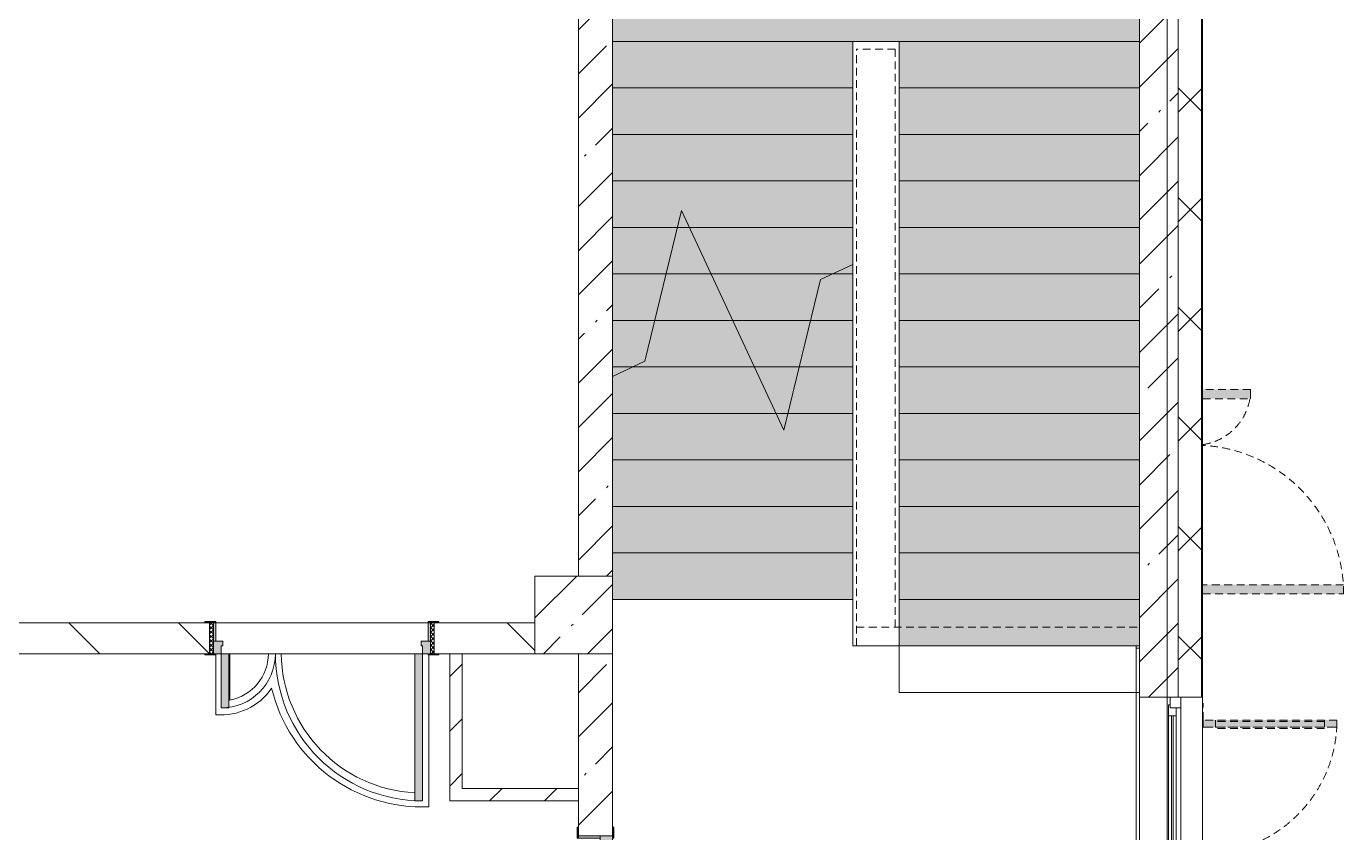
# Model space of a CAD drawing. Header units: millimetres. Extents: x 39815 to 261742, y -8553 to 29000.
# Drawn here: x 252380 to 260880, y 12246 to 17447 of the extents above; entities that cross this region are included whole.
import ezdxf

# ---------------------------------------------------------------- set-up
doc = ezdxf.new("R2010")
doc.units = ezdxf.units.MM
doc.linetypes.add('200_ШТРИХ__ш1_п0_6_', pattern=[80, 50, -30])
for name, color, linetype, lineweight in [('A-DETL-MBND', 7, '200_ШТРИХ__ш1_п0_6_', 9), ('A-GLAZ-2', 7, 'Continuous', 5), ('A-WALL-2', 7, 'Continuous', 9), ('A-WALL-4', 7, 'Continuous', 5), ('I-WALL-3', 7, 'Continuous', 5), ('S-COLS', 7, 'Continuous', 5), ('S-STRS', 7, 'Continuous', 5), ('S-STRS-MBND', 7, 'Continuous', 5), ('Оси', 7, 'Continuous', 9)]:
    doc.layers.add(name, color=color, linetype=linetype, lineweight=lineweight)
for name, color, linetype, lineweight, true_color in [('A-DOOR-2', 7, 'Continuous', 5, 0xaaaaaa), ('A-DOOR-3', 7, 'Continuous', 5, 0xe2e2e2), ('A-DOOR-FRAM-2', 7, 'Continuous', 5, 0xe2e2e2), ('A-DOOR-FRAM-3', 7, 'Continuous', 5, 0xaaaaaa), ('A-FLOR-1', 7, 'Continuous', 5, 0xaaaaaa)]:
    doc.layers.add(name, color=color, linetype=linetype, lineweight=lineweight, true_color=true_color)
doc.layers.add('S-STRS-1', color=7, linetype='Continuous', lineweight=5, true_color=0xd7cdc4, transparency=1)
pattern_1 = [(45, (134731.94, 0), (-285.1231, 285.1231), []), (45, (135017.06, 0), (-285.1231, 285.1231), [504.031, -100.806, 16.764, -84.042])]
pattern_2 = [(45, (134731.94, 0), (-176.7767, 176.7767), [])]

# ---------------------------------------------------------------- blocks, each defined once
blk = doc.blocks.new('110_Дверь_СКБ_2Ст - Д-1_л_Лестничная клетка EIS60 2-32142534-Общий план 2 этажа с размещением фрагментов 2_8-2_11')
at = {"layer": 'A-DOOR-3'}
for points in [[(662.5, 110), (662.5, 1010), (612.5, 1010), (612.5, 110)], [(-587.5, 510), (-637.5, 510), (-637.5, 110), (-587.5, 110), (-587.5, 149.2)], [(712.5, 30), (697.5, 30), (697.5, -110), (712.5, -110)]]:
    blk.add_hatch(color=256, dxfattribs=at).paths.add_polyline_path(points)
h = blk.add_hatch(color=256, dxfattribs=at)
h.paths.add_polyline_path([(712.5, 110), (662.5, 110), (662.5, 60), (652.5, 60), (652.5, 30), (712.5, 30)])
h.paths.add_polyline_path([(-627.5, 30), (-627.5, 60), (-637.5, 60), (-637.5, 110), (-687.5, 110), (-687.5, 30)])
at = {"layer": 'A-DOOR-FRAM-2'}
for points in [[(-672.5, 110), (-672.5, 118), (-742.5, 118), (-742.5, 110)], [(767.5, 110), (767.5, 118), (697.5, 118), (697.5, 110)], [(-672.5, 30), (-687.5, 30), (-687.5, -110), (-672.5, -110)], [(-672.5, -110), (-742.5, -110), (-742.5, -118), (-672.5, -118)], [(767.5, -118), (767.5, -110), (697.5, -110), (697.5, -118)]]:
    blk.add_hatch(color=256, dxfattribs=at).paths.add_polyline_path(points)
at = {"layer": 'A-DOOR-2'}
for p, q in [((662.5, 1010), (612.5, 1010)), ((612.5, 1010), (612.5, 110)), ((662.5, 110), (662.5, 1010)), ((-637.5, 510), (-637.5, 110)), ((-587.5, 510), (-637.5, 510)), ((-587.5, 110), (-587.5, 510)), ((-637.5, 110), (-587.5, 110)), ((612.5, 110), (662.5, 110))]:
    blk.add_line(p, q, dxfattribs=at)
for centre, radius, start, end in [((662.5, 110), 900, 90, 180), ((-637.5, 110), 400, 360, 90)]:
    blk.add_arc(centre, radius, start, end, dxfattribs=at)
at = {"layer": 'A-DOOR-FRAM-3'}
for p, q in [((-672.5, 118), (-742.5, 118)), ((-742.5, 118), (-742.5, 110)), ((-742.5, 110), (-672.5, 110)), ((-637.5, 110), (-687.5, 110)), ((-687.5, 110), (-687.5, 30)), ((-672.5, 110), (-672.5, 118)), ((-637.5, 60), (-637.5, 110)), ((662.5, 110), (662.5, 60)), ((712.5, 110), (662.5, 110)), ((767.5, 118), (697.5, 118)), ((697.5, 118), (697.5, 110)), ((697.5, 110), (767.5, 110)), ((712.5, 30), (712.5, 110)), ((767.5, 110), (767.5, 118)), ((-687.5, 30), (-627.5, 30)), ((-672.5, 30), (-687.5, 30)), ((-687.5, 30), (-687.5, -110)), ((-672.5, -110), (-672.5, 30)), ((-627.5, 60), (-637.5, 60)), ((-627.5, 30), (-627.5, 60)), ((662.5, 60), (652.5, 60)), ((652.5, 60), (652.5, 30)), ((652.5, 30), (712.5, 30)), ((712.5, 30), (697.5, 30)), ((697.5, 30), (697.5, -110)), ((712.5, -110), (712.5, 30)), ((-672.5, -110), (-742.5, -110)), ((-742.5, -110), (-742.5, -118)), ((-742.5, -118), (-672.5, -118)), ((-687.5, -110), (-672.5, -110)), ((-672.5, -118), (-672.5, -110)), ((697.5, -110), (712.5, -110)), ((767.5, -110), (697.5, -110)), ((697.5, -110), (697.5, -118)), ((697.5, -118), (767.5, -118)), ((767.5, -118), (767.5, -110))]:
    blk.add_line(p, q, dxfattribs=at)
blk = doc.blocks.new('120_Окно_СКБ_1Ст - 120_Окно_СКБ_1Ст 1200х2500_h_ с форточкой2-24160662-Общий план 2 этажа с размещением фрагментов 2_8-2_11')
at = {"layer": 'A-GLAZ-2'}
for p, q in [((-600, -127), (-600, -57)), ((-600, -57), (-530, -57)), ((600, -57), (-600, -57)), ((-530, -57), (-530, -127)), ((530, -127), (530, -57)), ((530, -57), (600, -57)), ((600, -57), (600, -127)), ((-530, -127), (-600, -127)), ((-600, -127), (-550, -127)), ((-530, -127), (-550, -127)), ((-550, -127), (-550, -137)), ((-550, -137), (550, -137)), ((550, -137), (-550, -137)), ((530, -87), (-530, -87)), ((-530, -87), (-530, -127)), ((-480, -137), (-480, -87)), ((-480, -107), (480, -107)), ((480, -117), (-480, -117)), ((480, -137), (480, -87)), ((530, -127), (530, -87)), ((600, -127), (530, -127)), ((550, -127), (530, -127)), ((550, -127), (600, -127)), ((550, -137), (550, -127))]:
    blk.add_line(p, q, dxfattribs=at)
blk = doc.blocks.new('110_Дверь_СКБ_2Ст_Наружная - ДН-3_1_л__ Двухстворчатая 1200 х2900 из подвала EI30-23667726-Общий план 2 этажа с размещением фрагментов 2_8-2_11')
at = {"layer": 'A-DETL-MBND'}
for points in [[(679.5, 989), (619.5, 989), (619.5, 79), (679.5, 79)], [(-580.5, 79), (-580.5, 389), (-640.5, 389), (-640.5, 79)]]:
    blk.add_hatch(color=256, dxfattribs=at).paths.add_polyline_path(points)
for p, q in [((679.5, 989), (619.5, 989)), ((619.5, 989), (619.5, 79)), ((679.5, 79), (679.5, 989)), ((-640.5, 389), (-640.5, 79)), ((-580.5, 389), (-640.5, 389)), ((-580.5, 79), (-580.5, 389))]:
    blk.add_line(p, q, dxfattribs=at)
for centre, radius, start, end in [((679.5, 29), 960, 90, 176.98148), ((-640.5, 29), 360, 8.16602, 90)]:
    blk.add_arc(centre, radius, start, end, dxfattribs=at)
blk = doc.blocks.new('Дверь_Витражная_СКБ_2Ст - ВН-6-31912847-Общий план 2 этажа с размещением фрагментов 2_8-2_11')
at = {"layer": 'A-DETL-MBND'}
for points in [[(-643, -20), (-643, -370), (-598, -370), (-598, -20)], [(562, -884), (607, -884), (607, -20), (562, -20), (562, -681.9)]]:
    blk.add_hatch(color=256, dxfattribs=at).paths.add_polyline_path(points)
for p, q in [((-607, -20), (-715, -20)), ((-715, -20), (-607, -20)), ((-598, -20), (-643, -20)), ((-643, -370), (-643, -20)), ((-598, -20), (-643, -20)), ((-643, -20), (-643, -370)), ((-607, -370), (-607, -20)), ((-598, -370), (-598, -20)), ((-598, -370), (-598, -20)), ((562, -20), (607, -20)), ((562, -884), (562, -20)), ((562, -20), (562, -884)), ((607, -20), (562, -20)), ((607, -884), (607, -20)), ((607, -884), (607, -20)), ((607, -20), (715, -20)), ((607, -20), (715, -20)), ((607, -884), (607, -20)), ((-643, -100), (-598, -100)), ((-633, -290), (-633, -100)), ((-589, -290), (-589, -100)), ((553, -804), (553, -100)), ((607, -100), (562, -100)), ((597, -804), (597, -100)), ((-643, -290), (-598, -290)), ((-643, -370), (-598, -370)), ((-643, -370), (-598, -370)), ((607, -804), (562, -804)), ((607, -884), (562, -884)), ((562, -884), (607, -884))]:
    blk.add_line(p, q, dxfattribs=at)
for centre, radius, start, end in [((-607, -20), 350, 270, 0), ((607, -20), 864, 180, 270)]:
    blk.add_arc(centre, radius, start, end, dxfattribs=at)
blk = doc.blocks.new('BSC_Колонна _Прямоугольная - 500х500-22291386-Общий план 2 этажа с размещением фрагментов 2_8-2_11')
at = {"layer": 'S-COLS'}
h = blk.add_hatch(dxfattribs=at)
h.set_pattern_fill('FP_162', color=256, style=0, pattern_type=2)
h.set_pattern_definition([(45, (-121180, -13650), (-285.1231, 285.1231), []), (45, (-120894.88, -13650), (-285.1231, 285.1231), [504.031, -100.806, 16.764, -84.042])])
h.paths.add_polyline_path([(-250, -250), (250, -250), (250, 250), (-250, 250), (-250, 14.4)])
for p, q in [((250, 250), (-250, 250)), ((-250, 250), (-250, -250)), ((250, -250), (250, 250)), ((-250, -250), (250, -250))]:
    blk.add_line(p, q, dxfattribs=at)
blk = doc.blocks.new('110_Дверь_СКБ_2Ст - Д-6_п__ ДОО_Дв_1450x2100h_Дверь из раздевальной в коридор-32371698-Общий план 2 этажа с размещением фрагментов 2_8-2_11')
at = {"layer": 'A-DOOR-2'}
h = blk.add_hatch(dxfattribs=at)
h.set_pattern_fill('FP_185', color=256, style=0, pattern_type=2)
h.set_pattern_definition([(225, (1576.41, -164.685), (-14.14214, 14.14214), []), (135, (1576.41, -164.685), (14.14214, 14.14214), [])])
h.paths.add_polyline_path([(737.5, -100), (737.5, 100), (712.5, 100), (712.5, -100)])
at = {"layer": 'A-DOOR-3'}
h = blk.add_hatch(color=256, dxfattribs=at)
h.paths.add_polyline_path([(-637.5, -100), (-637.5, -50), (-627.5, -50), (-627.5, -20), (-687.5, -20), (-687.5, -100)])
h.paths.add_polyline_path([(662.5, -100), (712.5, -100), (712.5, -20), (652.5, -20), (652.5, -50), (662.5, -50)])
for points in [[(-587.5, -450), (-587.5, -100), (-637.5, -100), (-637.5, -450)], [(612.5, -1050), (662.5, -1050), (662.5, -100), (612.5, -100), (612.5, -916.3)]]:
    blk.add_hatch(color=256, dxfattribs=at).paths.add_polyline_path(points)
at = {"layer": 'A-DOOR-FRAM-2'}
for points in [[(-672.5, 100), (-672.5, 108), (-742.5, 108), (-742.5, 100)], [(-672.5, -20), (-672.5, 100), (-687.5, 100), (-687.5, -20)], [(767.5, 100), (767.5, 108), (697.5, 108), (697.5, 100)], [(712.5, -20), (712.5, 100), (697.5, 100), (697.5, -20)], [(-672.5, -108), (-672.5, -100), (-742.5, -100), (-742.5, -108)], [(767.5, -108), (767.5, -100), (697.5, -100), (697.5, -108)]]:
    blk.add_hatch(color=256, dxfattribs=at).paths.add_polyline_path(points)
at = {"layer": 'A-DOOR-FRAM-3'}
h = blk.add_hatch(dxfattribs=at)
h.set_pattern_fill('FP_186', color=256, style=0, pattern_type=2)
h.set_pattern_definition([(315, (-546.384, -164.685), (-14.1421, -14.1421), []), (225, (-546.384, -164.685), (-14.1421, 14.1421), [])])
h.paths.add_polyline_path([(-687.5, -100), (-687.5, 100), (-712.5, 100), (-712.5, -100)])
at = {"layer": 'A-DOOR-2'}
for p, q in [((-637.5, -100), (-587.5, -100)), ((-637.5, -450), (-637.5, -100)), ((-587.5, -100), (-587.5, -450)), ((612.5, -100), (662.5, -100)), ((612.5, -1050), (612.5, -100)), ((662.5, -100), (662.5, -1050)), ((-587.5, -450), (-637.5, -450)), ((662.5, -1050), (612.5, -1050))]:
    blk.add_line(p, q, dxfattribs=at)
for centre, radius, start, end in [((-637.5, -100), 350, 270, 0), ((662.5, -100), 950, 180, 270)]:
    blk.add_arc(centre, radius, start, end, dxfattribs=at)
at = {"layer": 'A-DOOR-FRAM-3'}
for p, q in [((-742.5, 108), (-672.5, 108)), ((-742.5, 100), (-742.5, 108)), ((-672.5, 100), (-742.5, 100)), ((-712.5, 100), (-687.5, 100)), ((-712.5, -100), (-712.5, 100)), ((-687.5, 100), (-687.5, -100)), ((-687.5, 100), (-672.5, 100)), ((-687.5, -20), (-687.5, 100)), ((-672.5, 108), (-672.5, 100)), ((-672.5, 100), (-672.5, -20)), ((697.5, 100), (697.5, 108)), ((697.5, 108), (767.5, 108)), ((697.5, -20), (697.5, 100)), ((697.5, 100), (712.5, 100)), ((767.5, 100), (697.5, 100)), ((712.5, -100), (712.5, 100)), ((712.5, 100), (737.5, 100)), ((712.5, 100), (712.5, -20)), ((737.5, 100), (737.5, -100)), ((767.5, 108), (767.5, 100)), ((-687.5, -20), (-627.5, -20)), ((-687.5, -100), (-687.5, -20)), ((-672.5, -20), (-687.5, -20)), ((-637.5, -50), (-637.5, -100)), ((-627.5, -50), (-637.5, -50)), ((-627.5, -20), (-627.5, -50)), ((652.5, -20), (712.5, -20)), ((652.5, -50), (652.5, -20)), ((662.5, -50), (652.5, -50)), ((662.5, -100), (662.5, -50)), ((712.5, -20), (697.5, -20)), ((712.5, -20), (712.5, -100)), ((-742.5, -100), (-672.5, -100)), ((-742.5, -108), (-742.5, -100)), ((-672.5, -108), (-742.5, -108)), ((-687.5, -100), (-712.5, -100)), ((-637.5, -100), (-687.5, -100)), ((-672.5, -100), (-672.5, -108)), ((712.5, -100), (662.5, -100)), ((697.5, -108), (697.5, -100)), ((697.5, -100), (767.5, -100)), ((767.5, -108), (697.5, -108)), ((737.5, -100), (712.5, -100)), ((767.5, -100), (767.5, -108))]:
    blk.add_line(p, q, dxfattribs=at)

msp = doc.modelspace()

# ---------------------------------------------------------------- hatches: boundary and pattern name
at = {"layer": 'A-WALL-4'}
h = msp.add_hatch(dxfattribs=at)
h.set_pattern_fill('FP_61', color=256, style=0, pattern_type=2)
h.set_pattern_definition([(45, (134731.94, 0), (-353.5534, 353.5534), []), (135, (134731.94, 0), (-353.5534, -353.5534), [])])
h.paths.add_polyline_path([(259811.9, -250), (259961.9, -250), (259961.9, 7700), (259811.9, 7700), (259811.9, -100)])
h.paths.add_polyline_path([(259811.9, 10000), (259961.9, 10000), (259961.9, 11920), (259811.9, 11920), (259811.9, 10380)])
h.paths.add_polyline_path([(259961.9, 13120), (259961.9, 21400), (259811.9, 21400), (259811.9, 13120)])
at = {"layer": 'I-WALL-3'}
h = msp.add_hatch(dxfattribs=at)
h.set_pattern_fill('FP_69', color=256, style=0, pattern_type=2)
h.set_pattern_definition(pattern_1)
h.paths.add_polyline_path([(259561.9, 10600), (259811.9, 10600), (259811.9, 11920), (259561.9, 11920), (259561.9, 11503)])
h.paths.add_polyline_path([(259561.9, 13120), (259811.9, 13120), (259811.9, 21400), (259561.9, 21400), (259561.9, 13664.4)])
h = msp.add_hatch(dxfattribs=at)
h.set_pattern_fill('FP_69', color=256, style=0, pattern_type=2)
h.set_pattern_definition(pattern_1)
h.paths.add_polyline_path([(256081.9, 10600), (256161.9, 10600), (256161.9, 10825), (255941.9, 10825), (255941.9, 10600)])
h.paths.add_polyline_path([(255941.9, 12225), (256161.9, 12225), (256161.9, 13400), (255941.9, 13400), (255941.9, 12280)])
h.paths.add_polyline_path([(256161.9, 13900), (256161.9, 18600), (255941.9, 18600), (255941.9, 13900), (255955.1, 13900)])
h = msp.add_hatch(dxfattribs=at)
h.set_pattern_fill('FP_72', color=256, style=0, pattern_type=2)
h.set_pattern_definition([(135, (134731.94, 0), (-353.5534, -353.5534), [])])
h.paths.add_polyline_path([(255111.9, 13400), (255661.9, 13400), (255661.9, 13600), (255011.9, 13600), (255011.9, 13400), (255092.7, 13400)])
h.paths.add_polyline_path([(252875.9, 13400), (253561.9, 13400), (253561.9, 13600), (250832.4, 13600), (250832.4, 13400)])
h = msp.add_hatch(dxfattribs=at)
h.set_pattern_fill('FP_73', color=256, style=0, pattern_type=2)
h.set_pattern_definition(pattern_2)
h.paths.add_polyline_path([(255191.9, 12450), (255191.9, 13400), (255111.9, 13400), (255111.9, 12450)])
h = msp.add_hatch(dxfattribs=at)
h.set_pattern_fill('FP_73', color=256, style=0, pattern_type=2)
h.set_pattern_definition(pattern_2)
h.paths.add_polyline_path([(255191.9, 12450), (255941.9, 12450), (255941.9, 12530), (255191.9, 12530)])
at = {"layer": 'S-STRS-1'}
for points in [[(257309.6, 17350), (259561.9, 17350), (259560.9, 18412.5), (256161.9, 18412.5), (256161.9, 17350)], [(256161.9, 17050), (257711.9, 17050), (257711.9, 17350), (256161.9, 17350)], [(258011.9, 17050), (259561.9, 17050), (259561.9, 17350), (258011.9, 17350)], [(257309.6, 16750), (257711.9, 16750), (257711.9, 17050), (256161.9, 17050), (256161.9, 16750)], [(258011.9, 16750), (259561.9, 16750), (259561.9, 17050), (258011.9, 17050)], [(257711.9, 16450), (257711.9, 16750), (256161.9, 16750), (256161.9, 16450), (257309.6, 16450)], [(258011.9, 16450), (259561.9, 16450), (259561.9, 16750), (258011.9, 16750)], [(256161.9, 16150), (257711.9, 16150), (257711.9, 16450), (256161.9, 16450)], [(258011.9, 16150), (259561.9, 16150), (259561.9, 16450), (258011.9, 16450)], [(256657.2, 16150), (256606.8, 16258.1), (256580.5, 16150)], [(256507.6, 15850), (257711.9, 15850), (257711.9, 16150), (256161.9, 16150), (256161.9, 15850), (256434.7, 15850)], [(258011.9, 15850), (259561.9, 15850), (259561.9, 16150), (258011.9, 16150)], [(257439.2, 15550), (257711.9, 15550), (257711.9, 15850), (256161.9, 15850), (256161.9, 15550), (257366.3, 15550)], [(258011.9, 15550), (259561.9, 15550), (259561.9, 15850), (258011.9, 15850)], [(257366.3, 15250), (257711.9, 15250), (257711.9, 15550), (256161.9, 15550), (256161.9, 15250), (257309.6, 15250)], [(258011.9, 15250), (259561.9, 15250), (259561.9, 15550), (258011.9, 15550)], [(257439.2, 14950), (257711.9, 14950), (257711.9, 15250), (256161.9, 15250), (256161.9, 14950), (257366.3, 14950)], [(258011.9, 14950), (259561.9, 14950), (259561.9, 15250), (258011.9, 15250)], [(256161.9, 14650), (257711.9, 14650), (257711.9, 14950), (256161.9, 14950), (256161.9, 14841.9)], [(256161.9, 14650), (257711.9, 14650), (257711.9, 14950), (257293.4, 14950), (257267.1, 14841.9), (257216.7, 14950), (256161.9, 14950)], [(258011.9, 14650), (259561.9, 14650), (259561.9, 14950), (258011.9, 14950)], [(257711.9, 14350), (257711.9, 14650), (256161.9, 14650), (256161.9, 14350), (257309.6, 14350)], [(256161.9, 14350), (257711.9, 14350), (257711.9, 14650), (256161.9, 14650)], [(258011.9, 14350), (259561.9, 14350), (259561.9, 14650), (258011.9, 14650)], [(257309.6, 14050), (257711.9, 14050), (257711.9, 14350), (256161.9, 14350), (256161.9, 14050)], [(257711.9, 14050), (257711.9, 14350), (256161.9, 14350), (256161.9, 14050), (257309.6, 14050)], [(258011.9, 14050), (259561.9, 14050), (259561.9, 14350), (258011.9, 14350)], [(257711.9, 13750), (257711.9, 14050), (256161.9, 14050), (256161.9, 13750), (257309.6, 13750)], [(257711.9, 13750), (257711.9, 14050), (256161.9, 14050), (256161.9, 13750), (257309.6, 13750)], [(258011.9, 13750), (259561.9, 13750), (259561.9, 14050), (258011.9, 14050)], [(259561.9, 13450), (259561.9, 13750), (258011.9, 13750), (258011.9, 13450), (259540.9, 13450)]]:
    msp.add_hatch(color=256, dxfattribs=at).paths.add_polyline_path(points)
h = msp.add_hatch(color=256, dxfattribs=at)
h.paths.add_polyline_path([(257580.3, 15850), (257711.9, 15850), (257711.9, 15911.4)])
h.paths.add_polyline_path([(256580.5, 15850), (256797, 15850), (256657.2, 16150), (256580.5, 16150), (256507.6, 15850)])
h = msp.add_hatch(color=256, dxfattribs=at)
h.paths.add_polyline_path([(256434.7, 15550), (256936.9, 15550), (256797, 15850), (256507.6, 15850), (256501.7, 15825.8)])
h.paths.add_polyline_path([(257439.2, 15550), (257711.9, 15550), (257711.9, 15850), (257580.3, 15850), (257503.4, 15814.1)])
h = msp.add_hatch(color=256, dxfattribs=at)
h.paths.add_polyline_path([(257366.3, 15250), (257711.9, 15250), (257711.9, 15550), (257439.2, 15550)])
h.paths.add_polyline_path([(256293.6, 15250), (257076.8, 15250), (256936.9, 15550), (256434.7, 15550), (256370.5, 15285.9)])
h = msp.add_hatch(color=256, dxfattribs=at)
h.paths.add_polyline_path([(257216.7, 14950), (257076.8, 15250), (256293.6, 15250), (256161.9, 15188.6), (256161.9, 14950), (257076.8, 14950)])
h.paths.add_polyline_path([(257711.9, 14950), (257711.9, 15250), (257366.3, 15250), (257293.4, 14950), (257439.2, 14950)])

# ---------------------------------------------------------------- linework, layer by layer
at = {"layer": 'A-DETL-MBND'}
for p, q in [((257736.9, 13450), (257736.9, 17300)), ((257986.9, 17300), (257736.9, 17300)), ((257986.9, 17300), (257986.9, 13570)), ((257736.9, 13570), (259561.9, 13570)), ((259561.9, 13450), (259540.9, 13450))]:
    msp.add_line(p, q, dxfattribs=at)
at = {"layer": 'A-FLOR-1'}
for p, q in [((257711.9, 13750), (256161.9, 13750)), ((257711.9, 13450), (257711.9, 13750)), ((259540.9, 13450), (257711.9, 13450)), ((259540.9, 10600), (259540.9, 13450)), ((259561.9, 13435), (259540.9, 13435)), ((253602.9, 13400), (253602.9, 13006.4)), ((253692.9, 13400), (253686.9, 13400)), ((253692.9, 13100.3), (253692.9, 13400)), ((254886.9, 13400), (253941.4, 13400)), ((254976.9, 12411.9), (254976.9, 13392))]:
    msp.add_line(p, q, dxfattribs=at)
for centre, radius, start, end in [((253636.4, 13400), 305, 280.66451, 0), ((254934.4, 13411), 910, 180.6926, 267.00995), ((253636.4, 13400), 395, 265.12655, 325.57769), ((254934.4, 13411), 1000, 193.54971, 272.43764)]:
    msp.add_arc(centre, radius, start, end, dxfattribs=at)
at = {"layer": 'A-WALL-2'}
for p, q in [((259961.9, 13120), (259961.9, 21550)), ((259964.9, 13120), (259964.9, 21553)), ((259811.9, 21400), (259811.9, 13120)), ((255191.9, 13400), (255111.9, 13400)), ((255941.9, 12450), (255941.9, 12530))]:
    msp.add_line(p, q, dxfattribs=at)
at = {"layer": 'A-WALL-4'}
for p, q in [((259969.9, -258), (259969.9, 21558)), ((259811.9, 13120), (259969.9, 13120))]:
    msp.add_line(p, q, dxfattribs=at)
at = {"layer": 'I-WALL-3'}
for p, q in [((255941.9, 18600), (255941.9, 13900)), ((256161.9, 13900), (256161.9, 18600)), ((259561.9, 18412.5), (259561.9, 10600)), ((253531.9, 13600), (252012.4, 13600)), ((253601.9, 13600), (254971.9, 13600)), ((255661.9, 13600), (255041.9, 13600)), ((250832.4, 13400), (253531.9, 13400)), ((253941.4, 13400), (253692.9, 13400)), ((255041.9, 13400), (255111.9, 13400)), ((255111.9, 13400), (255111.9, 12450)), ((255191.9, 13400), (255661.9, 13400)), ((255191.9, 12530), (255191.9, 13400)), ((255941.9, 13400), (255941.9, 12530)), ((256161.9, 12280), (256161.9, 13400)), ((259561.9, 13120), (259811.9, 13120)), ((255941.9, 12530), (255191.9, 12530)), ((255111.9, 12450), (255941.9, 12450)), ((255941.9, 12450), (255941.9, 12280))]:
    msp.add_line(p, q, dxfattribs=at)
at = {"layer": 'S-STRS'}
for p, q in [((256161.9, 17350), (257711.9, 17350)), ((256161.9, 17350), (257711.9, 17350)), ((257711.9, 17350), (258011.9, 17350)), ((257711.9, 17050), (257711.9, 17350)), ((259561.9, 17350), (258011.9, 17350)), ((258011.9, 17350), (258011.9, 17050)), ((259561.9, 17350), (258011.9, 17350)), ((256161.9, 17050), (257711.9, 17050)), ((256161.9, 17050), (257711.9, 17050)), ((257711.9, 16750), (257711.9, 17050)), ((258011.9, 17050), (258011.9, 16750)), ((259561.9, 17050), (258011.9, 17050)), ((259561.9, 17050), (258011.9, 17050)), ((256161.9, 16750), (257711.9, 16750)), ((256161.9, 16750), (257711.9, 16750)), ((257711.9, 16450), (257711.9, 16750)), ((258011.9, 16750), (258011.9, 16450)), ((259561.9, 16750), (258011.9, 16750)), ((259561.9, 16750), (258011.9, 16750)), ((256161.9, 16450), (257711.9, 16450)), ((256161.9, 16450), (257711.9, 16450)), ((257711.9, 16150), (257711.9, 16450)), ((258011.9, 16450), (258011.9, 16150)), ((259561.9, 16450), (258011.9, 16450)), ((259561.9, 16450), (258011.9, 16450)), ((256161.9, 16150), (256580.5, 16150)), ((256161.9, 16150), (256580.5, 16150)), ((256580.5, 16150), (256657.2, 16150)), ((256580.5, 16150), (256657.2, 16150)), ((256580.5, 16150), (256657.2, 16150)), ((256580.5, 16150), (256657.2, 16150)), ((256657.2, 16150), (257711.9, 16150)), ((256657.2, 16150), (257711.9, 16150)), ((257711.9, 15911.4), (257711.9, 16150)), ((258011.9, 16150), (258011.9, 15850)), ((259561.9, 16150), (258011.9, 16150)), ((259561.9, 16150), (258011.9, 16150)), ((257711.9, 15850), (257711.9, 15911.4)), ((257711.9, 15850), (257711.9, 15911.4)), ((256161.9, 15850), (256507.6, 15850)), ((256161.9, 15850), (256507.6, 15850)), ((256507.6, 15850), (256797, 15850)), ((256507.6, 15850), (256797, 15850)), ((256507.6, 15850), (256797, 15850)), ((256507.6, 15850), (256797, 15850)), ((256797, 15850), (257580.3, 15850)), ((256797, 15850), (257580.3, 15850)), ((257580.3, 15850), (257711.9, 15850)), ((257580.3, 15850), (257711.9, 15850)), ((257580.3, 15850), (257711.9, 15850)), ((257580.3, 15850), (257711.9, 15850)), ((257711.9, 15550), (257711.9, 15850)), ((257711.9, 15550), (257711.9, 15850)), ((258011.9, 15850), (258011.9, 15550)), ((259561.9, 15850), (258011.9, 15850)), ((259561.9, 15850), (258011.9, 15850)), ((256161.9, 15550), (256434.7, 15550)), ((256161.9, 15550), (256434.7, 15550)), ((256434.7, 15550), (256936.9, 15550)), ((256434.7, 15550), (256936.9, 15550)), ((256434.7, 15550), (256936.9, 15550)), ((256434.7, 15550), (256936.9, 15550)), ((256936.9, 15550), (257439.2, 15550)), ((256936.9, 15550), (257439.2, 15550)), ((257439.2, 15550), (257711.9, 15550)), ((257439.2, 15550), (257711.9, 15550)), ((257439.2, 15550), (257711.9, 15550)), ((257439.2, 15550), (257711.9, 15550)), ((257711.9, 15250), (257711.9, 15550)), ((257711.9, 15250), (257711.9, 15550)), ((258011.9, 15550), (258011.9, 15250)), ((259561.9, 15550), (258011.9, 15550)), ((259561.9, 15550), (258011.9, 15550)), ((256161.9, 15250), (256293.6, 15250)), ((256161.9, 15250), (256293.6, 15250)), ((256293.6, 15250), (257076.8, 15250)), ((256293.6, 15250), (257076.8, 15250)), ((256293.6, 15250), (257076.8, 15250)), ((256293.6, 15250), (257076.8, 15250)), ((257076.8, 15250), (257366.3, 15250)), ((257076.8, 15250), (257366.3, 15250)), ((257366.3, 15250), (257711.9, 15250)), ((257366.3, 15250), (257711.9, 15250)), ((257366.3, 15250), (257711.9, 15250)), ((257366.3, 15250), (257711.9, 15250)), ((257711.9, 14950), (257711.9, 15250)), ((257711.9, 14950), (257711.9, 15250)), ((258011.9, 15250), (258011.9, 14950)), ((259561.9, 15250), (258011.9, 15250)), ((259561.9, 15250), (258011.9, 15250)), ((256161.9, 14950), (257216.7, 14950)), ((256161.9, 14950), (257216.7, 14950)), ((256161.9, 14950), (257216.7, 14950)), ((256161.9, 14950), (257216.7, 14950)), ((257216.7, 14950), (257293.4, 14950)), ((257216.7, 14950), (257293.4, 14950)), ((257293.4, 14950), (257711.9, 14950)), ((257293.4, 14950), (257711.9, 14950)), ((257293.4, 14950), (257711.9, 14950)), ((257293.4, 14950), (257711.9, 14950)), ((257711.9, 14650), (257711.9, 14950)), ((257711.9, 14650), (257711.9, 14950)), ((258011.9, 14950), (258011.9, 14650)), ((259561.9, 14950), (258011.9, 14950)), ((259561.9, 14950), (258011.9, 14950)), ((256161.9, 14650), (257711.9, 14650)), ((256161.9, 14650), (257711.9, 14650)), ((256161.9, 14650), (257711.9, 14650)), ((256161.9, 14650), (257711.9, 14650)), ((257711.9, 14350), (257711.9, 14650)), ((257711.9, 14350), (257711.9, 14650)), ((258011.9, 14650), (258011.9, 14350)), ((259561.9, 14650), (258011.9, 14650)), ((259561.9, 14650), (258011.9, 14650)), ((256161.9, 14350), (257711.9, 14350)), ((256161.9, 14350), (257711.9, 14350)), ((256161.9, 14350), (257711.9, 14350)), ((256161.9, 14350), (257711.9, 14350)), ((257711.9, 14050), (257711.9, 14350)), ((257711.9, 14050), (257711.9, 14350)), ((258011.9, 14350), (258011.9, 14050)), ((259561.9, 14350), (258011.9, 14350)), ((259561.9, 14350), (258011.9, 14350)), ((256161.9, 14050), (257711.9, 14050)), ((256161.9, 14050), (257711.9, 14050)), ((256161.9, 14050), (257711.9, 14050)), ((256161.9, 14050), (257711.9, 14050)), ((257711.9, 13750), (257711.9, 14050)), ((257711.9, 13750), (257711.9, 14050)), ((258011.9, 14050), (258011.9, 13750)), ((259561.9, 14050), (258011.9, 14050)), ((259561.9, 14050), (258011.9, 14050)), ((256161.9, 13750), (257711.9, 13750)), ((256161.9, 13750), (257711.9, 13750)), ((258011.9, 13750), (258011.9, 13450)), ((259561.9, 13750), (258011.9, 13750)), ((259561.9, 13750), (258011.9, 13750)), ((259561.9, 13450), (258011.9, 13450))]:
    msp.add_line(p, q, dxfattribs=at)
at = {"layer": 'S-STRS-MBND'}
for p, q in [((256161.9, 18850), (256161.9, 17350)), ((259561.9, 17350), (259561.9, 18850)), ((256161.9, 17350), (257711.9, 17350)), ((256161.9, 15850), (256161.9, 17350)), ((256161.9, 17350), (257711.9, 17350)), ((257711.9, 17350), (258011.9, 17350)), ((257711.9, 15911.4), (257711.9, 17350)), ((259561.9, 17350), (258011.9, 17350)), ((258011.9, 17350), (258011.9, 13150)), ((259561.9, 17350), (258011.9, 17350)), ((259561.9, 17350), (259561.9, 13150)), ((256161.9, 17050), (257711.9, 17050)), ((256161.9, 17050), (257711.9, 17050)), ((259561.9, 17050), (258011.9, 17050)), ((259561.9, 17050), (258011.9, 17050)), ((256161.9, 16750), (257711.9, 16750)), ((256161.9, 16750), (257711.9, 16750)), ((259561.9, 16750), (258011.9, 16750)), ((259561.9, 16750), (258011.9, 16750)), ((256161.9, 16450), (257711.9, 16450)), ((256161.9, 16450), (257711.9, 16450)), ((259561.9, 16450), (258011.9, 16450)), ((259561.9, 16450), (258011.9, 16450)), ((256606.8, 16258.1), (256370.5, 15285.9)), ((257267.1, 14841.9), (256606.8, 16258.1)), ((256161.9, 16150), (256580.5, 16150)), ((256161.9, 16150), (256580.5, 16150)), ((256657.2, 16150), (257711.9, 16150)), ((256657.2, 16150), (257711.9, 16150)), ((259561.9, 16150), (258011.9, 16150)), ((259561.9, 16150), (258011.9, 16150)), ((257711.9, 15911.4), (257503.4, 15814.1)), ((256161.9, 15850), (256507.6, 15850)), ((256161.9, 15850), (256507.6, 15850)), ((256797, 15850), (257580.3, 15850)), ((256797, 15850), (257580.3, 15850)), ((257503.4, 15814.1), (257267.1, 14841.9)), ((259561.9, 15850), (258011.9, 15850)), ((259561.9, 15850), (258011.9, 15850)), ((256161.9, 15550), (256434.7, 15550)), ((256161.9, 15550), (256434.7, 15550)), ((256936.9, 15550), (257439.2, 15550)), ((256936.9, 15550), (257439.2, 15550)), ((259561.9, 15550), (258011.9, 15550)), ((259561.9, 15550), (258011.9, 15550)), ((256370.5, 15285.9), (256161.9, 15188.6)), ((256161.9, 15250), (256293.6, 15250)), ((256161.9, 15250), (256293.6, 15250)), ((257076.8, 15250), (257366.3, 15250)), ((257076.8, 15250), (257366.3, 15250)), ((259561.9, 15250), (258011.9, 15250)), ((259561.9, 15250), (258011.9, 15250)), ((257216.7, 14950), (257293.4, 14950)), ((257216.7, 14950), (257293.4, 14950)), ((259561.9, 14950), (258011.9, 14950)), ((259561.9, 14950), (258011.9, 14950)), ((259561.9, 14650), (258011.9, 14650)), ((259561.9, 14650), (258011.9, 14650)), ((259561.9, 14350), (258011.9, 14350)), ((259561.9, 14350), (258011.9, 14350)), ((259561.9, 14050), (258011.9, 14050)), ((259561.9, 14050), (258011.9, 14050)), ((259561.9, 13750), (258011.9, 13750)), ((259561.9, 13750), (258011.9, 13750)), ((259561.9, 13450), (258011.9, 13450)), ((259561.9, 13450), (258011.9, 13450)), ((259561.9, 13150), (258011.9, 13150))]:
    msp.add_line(p, q, dxfattribs=at)
at = {"layer": 'Оси'}
msp.add_line((259741.9, 10029.8), (259741.9, 21915.1), dxfattribs=at)

# ---------------------------------------------------------------- block references
at = {"layer": 'A-DETL-MBND'}
for name, p, rotation in [('110_Дверь_СКБ_2Ст_Наружная - ДН-3_1_л__ Двухстворчатая 1200 х2900 из подвала EI30-23667726-Общий план 2 этажа с размещением фрагментов 2_8-2_11', (259890.9, 14464.5), 269.9999999999999), ('Дверь_Витражная_СКБ_2Ст - ВН-6-31912847-Общий план 2 этажа с размещением фрагментов 2_8-2_11', (259952.9, 12365), 89.99999999999957)]:
    msp.add_blockref(name, p, dxfattribs=dict(at, rotation=rotation))
at = {"layer": 'A-DOOR-2'}
msp.add_blockref('110_Дверь_СКБ_2Ст - Д-6_п__ ДОО_Дв_1450x2100h_Дверь из раздевальной в коридор-32371698-Общий план 2 этажа с размещением фрагментов 2_8-2_11', (254274.4, 13500), dxfattribs=at)
at = {"layer": 'A-DOOR-2', "rotation": 269.9999999999999}
msp.add_blockref('110_Дверь_СКБ_2Ст - Д-1_л_Лестничная клетка EIS60 2-32142534-Общий план 2 этажа с размещением фрагментов 2_8-2_11', (256051.9, 11537.5), dxfattribs=at)
at = {"layer": 'A-GLAZ-2', "rotation": 269.9999999999999}
msp.add_blockref('120_Окно_СКБ_1Ст - 120_Окно_СКБ_1Ст 1200х2500_h_ с форточкой2-24160662-Общий план 2 этажа с размещением фрагментов 2_8-2_11', (259886.9, 12520), dxfattribs=at)
at = {"layer": 'S-COLS'}
msp.add_blockref('BSC_Колонна _Прямоугольная - 500х500-22291386-Общий план 2 этажа с размещением фрагментов 2_8-2_11', (255911.9, 13650), dxfattribs=at)

doc.saveas('drawing.dxf')
